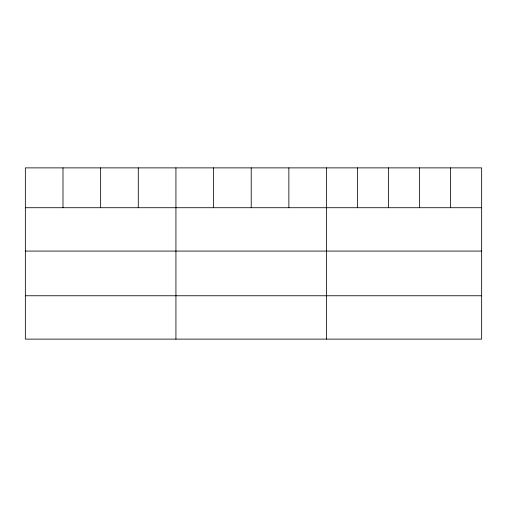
<?xml version="1.0" encoding="UTF-8"?>
<svg xmlns="http://www.w3.org/2000/svg" width="507" height="507" viewBox="0 0 507 507"><rect width="100%" height="100%" fill="white"/><g stroke="black" fill="none" stroke-linecap="round" stroke-linejoin="round"><path stroke-width="0.76" d="M481.65 207.718L481.65 339.12L25.35 339.12L25.35 167.88L481.65 167.88L481.65 207.718L25.35 207.718M25.35 251.079L481.65 251.079M25.35 295.758L481.65 295.758M450.622 167.88L450.622 207.718M419.593 167.88L419.593 207.718M388.565 167.88L388.565 207.718M357.536 167.88L357.536 207.718M326.508 167.88L326.508 339.12M288.863 167.88L288.863 207.718M251.219 167.88L251.219 207.718M213.574 167.88L213.574 207.718M175.929 167.88L175.929 339.12M138.284 167.88L138.284 207.718M100.64 167.88L100.64 207.718M62.995 167.88L62.995 207.718"/></g></svg>
